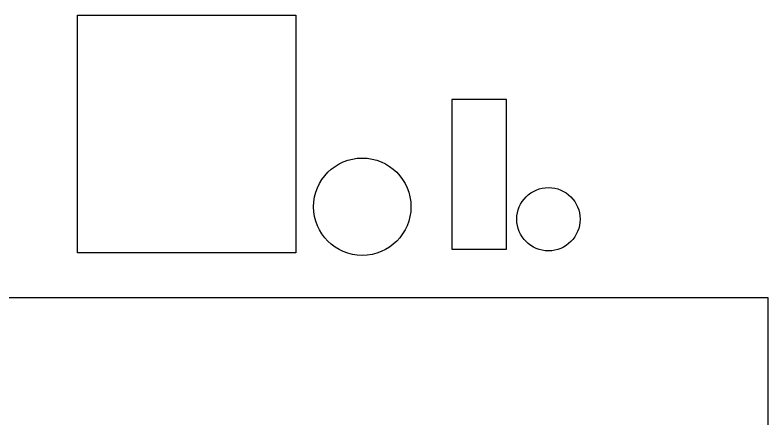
# Model space of a CAD drawing. Header units: millimetres. Extents: x -46397 to 283259, y -8690 to 23983.
# Drawn here: x 262558 to 283259, y 8506 to 19610 of the extents above; entities that cross this region are included whole.
import ezdxf

# ---------------------------------------------------------------- set-up
doc = ezdxf.new("R2010")
doc.units = ezdxf.units.MM

msp = doc.modelspace()

# ---------------------------------------------------------------- linework, layer by layer
for points in [[(264277.27, 19610.02), (270277.27, 19610.02), (270277.27, 13069.02), (264277.27, 13069.02)], [(276068.41, 17292.99), (274568.41, 17292.99), (274568.41, 13170.99), (276068.41, 13170.99)], [(-5297.58, 11840.68), (283258.8, 11840.68), (283258.8, -8689.89), (-5297.58, -8689.89)]]:
    msp.add_lwpolyline(points, close=True)
for centre, radius in [((272104.74, 14340.65), 1338.5), ((277224.19, 13996.83), 870.5)]:
    msp.add_circle(centre, radius)

doc.saveas('drawing.dxf')
